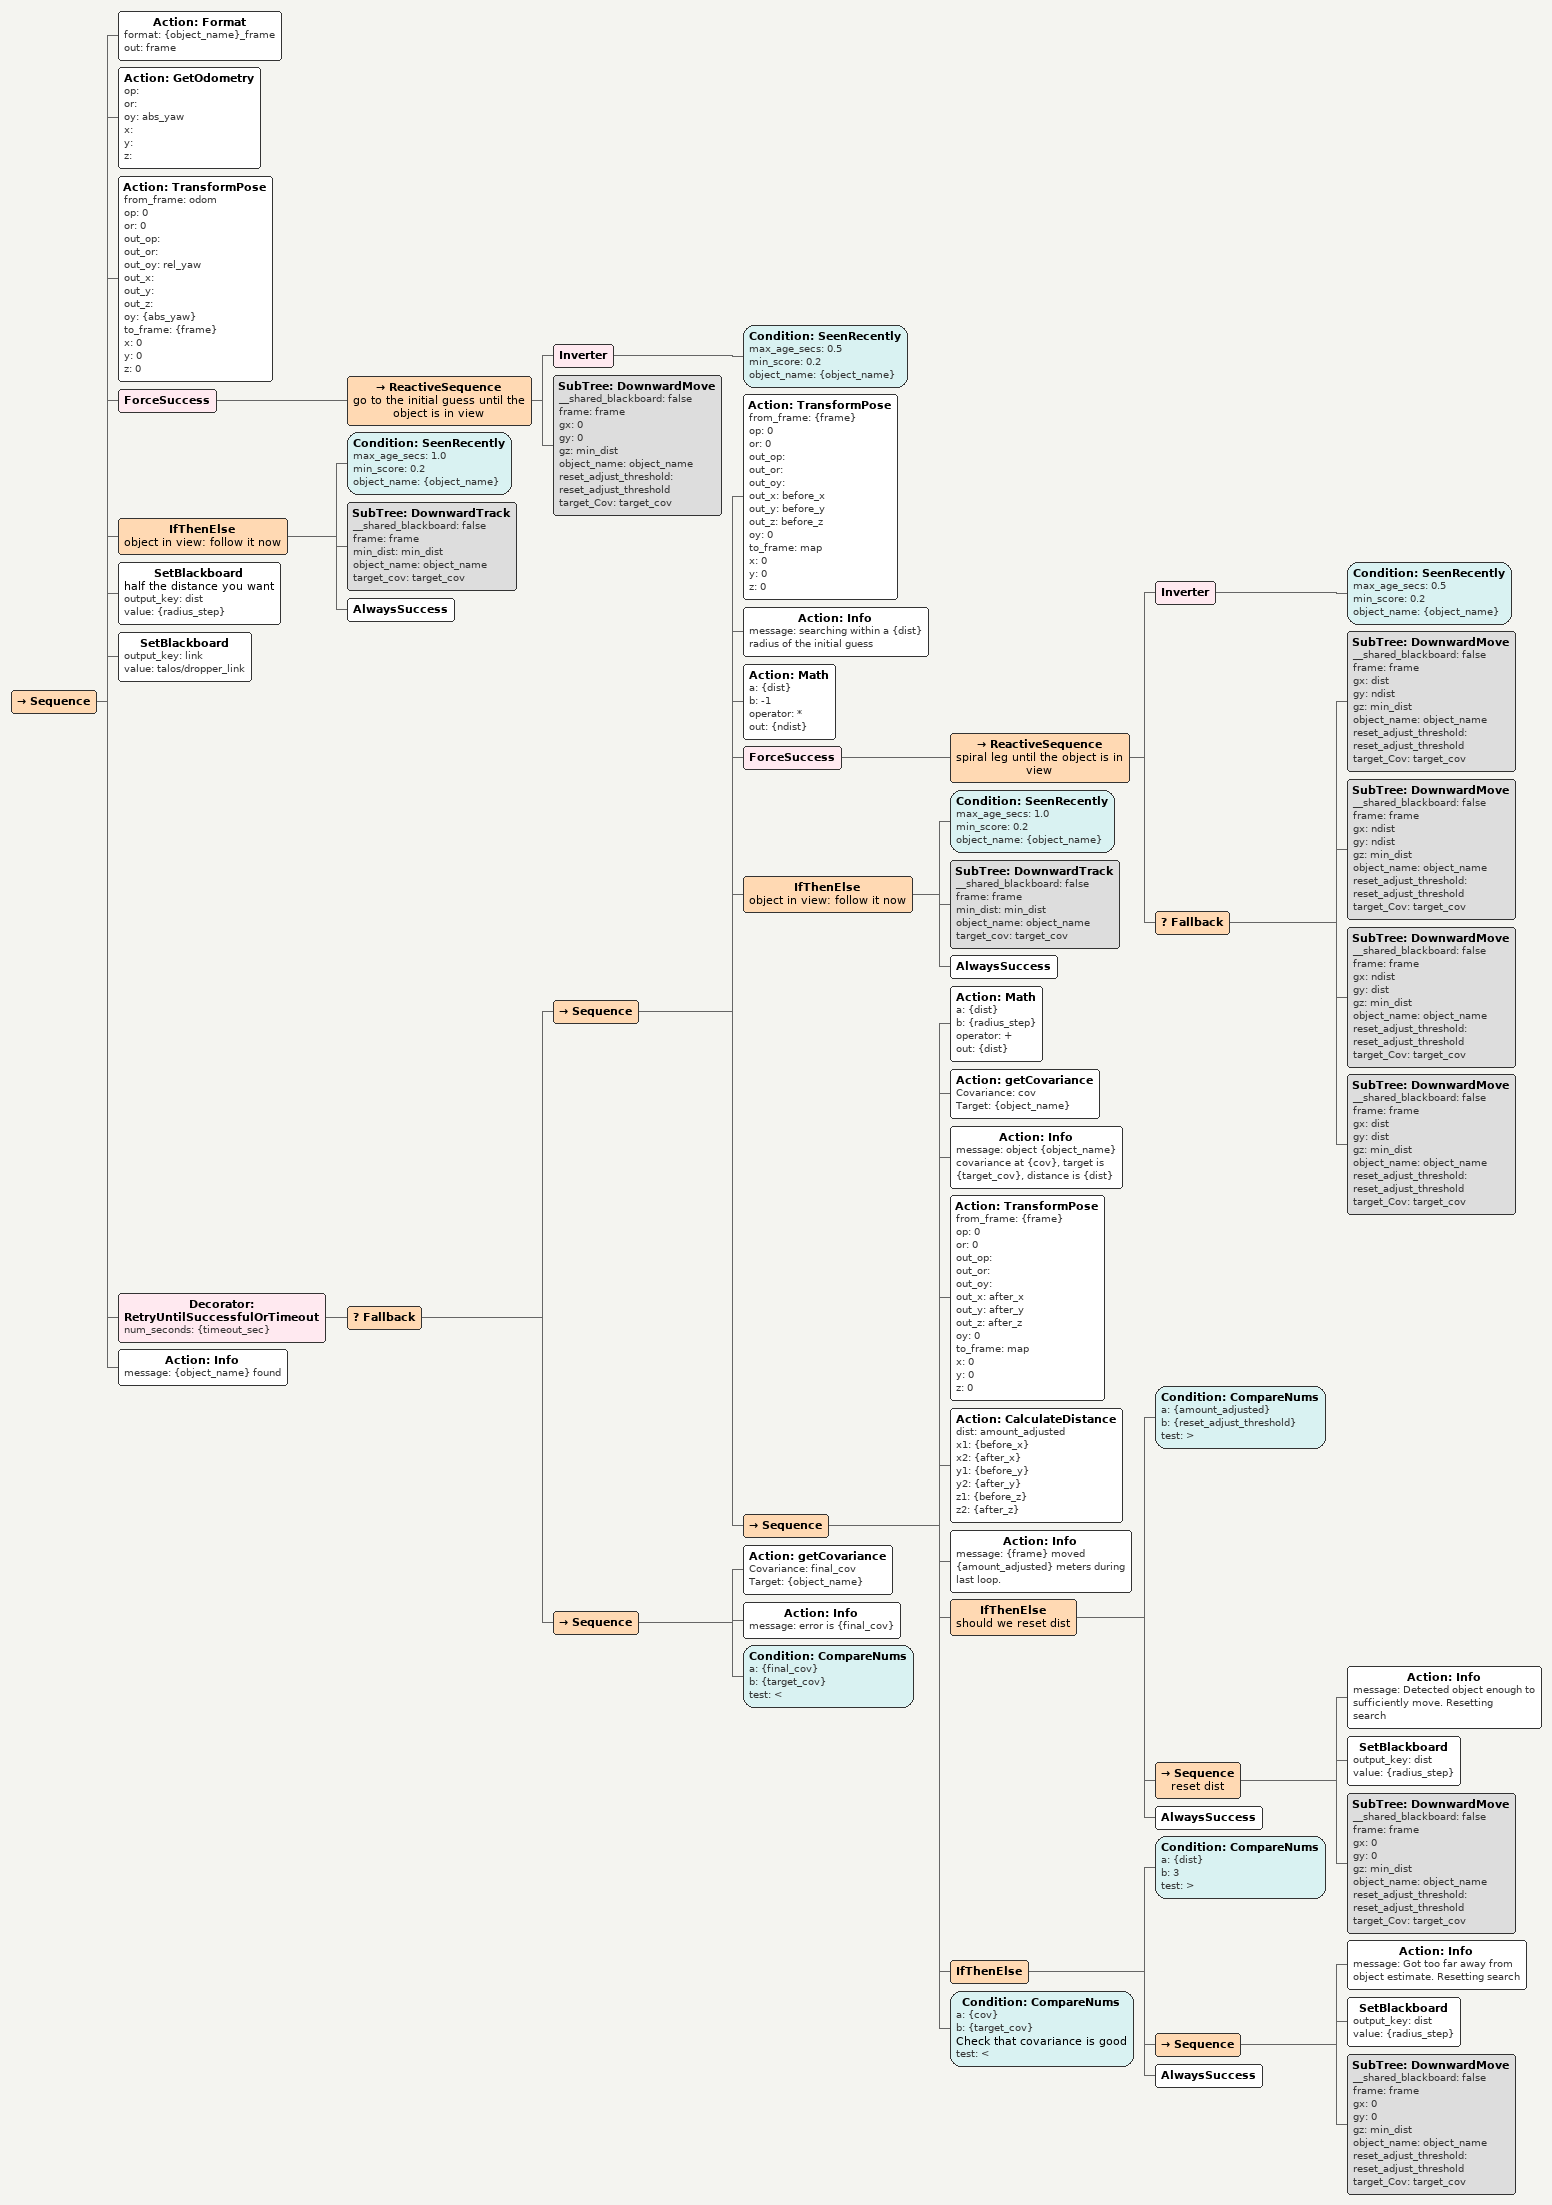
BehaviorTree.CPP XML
<Sequence>
    <Action ID="Format" format="{object_name}_frame" out="frame"/>
    <Action ID="GetOdometry" op="" or="" oy="abs_yaw" x="" y="" z=""/>
    <Action ID="TransformPose" from_frame="odom" op="0" or="0" out_op="" out_or="" out_oy="rel_yaw" out_x="" out_y="" out_z="" oy="{abs_yaw}" to_frame="{frame}" x="0" y="0" z="0"/>
    <ForceSuccess>
        <ReactiveSequence name="go to the initial guess until the object is in view">
            <Inverter>
                <Condition ID="SeenRecently" max_age_secs="0.5" min_score="0.2" object_name="{object_name}"/>
            </Inverter>
            <SubTree ID="DownwardMove" __shared_blackboard="false" frame="frame" gx="0" gy="0" gz="min_dist" object_name="object_name" reset_adjust_threshold="reset_adjust_threshold" target_Cov="target_cov"/>
        </ReactiveSequence>
    </ForceSuccess>
    <IfThenElse name="object in view: follow it now">
        <Condition ID="SeenRecently" max_age_secs="1.0" min_score="0.2" object_name="{object_name}"/>
        <SubTree ID="DownwardTrack" __shared_blackboard="false" frame="frame" min_dist="min_dist" object_name="object_name" target_cov="target_cov"/>
        <AlwaysSuccess/>
    </IfThenElse>
    <SetBlackboard name="half the distance you want" output_key="dist" value="{radius_step}"/>
    <SetBlackboard output_key="link" value="talos/dropper_link"/>
    <Decorator ID="RetryUntilSuccessfulOrTimeout" num_seconds="{timeout_sec}">
        <Fallback>
            <Sequence>
                <Action ID="TransformPose" from_frame="{frame}" op="0" or="0" out_op="" out_or="" out_oy="" out_x="before_x" out_y="before_y" out_z="before_z" oy="0" to_frame="map" x="0" y="0" z="0"/>
                <Action ID="Info" message="searching within a {dist} radius of the initial guess"/>
                <Action ID="Math" a="{dist}" b="-1" operator="*" out="{ndist}"/>
                <ForceSuccess>
                    <ReactiveSequence name="spiral leg until the object is in view">
                        <Inverter>
                            <Condition ID="SeenRecently" max_age_secs="0.5" min_score="0.2" object_name="{object_name}"/>
                        </Inverter>
                        <Fallback>
                            <SubTree ID="DownwardMove" __shared_blackboard="false" frame="frame" gx="dist" gy="ndist" gz="min_dist" object_name="object_name" reset_adjust_threshold="reset_adjust_threshold" target_Cov="target_cov"/>
                            <SubTree ID="DownwardMove" __shared_blackboard="false" frame="frame" gx="ndist" gy="ndist" gz="min_dist" object_name="object_name" reset_adjust_threshold="reset_adjust_threshold" target_Cov="target_cov"/>
                            <SubTree ID="DownwardMove" __shared_blackboard="false" frame="frame" gx="ndist" gy="dist" gz="min_dist" object_name="object_name" reset_adjust_threshold="reset_adjust_threshold" target_Cov="target_cov"/>
                            <SubTree ID="DownwardMove" __shared_blackboard="false" frame="frame" gx="dist" gy="dist" gz="min_dist" object_name="object_name" reset_adjust_threshold="reset_adjust_threshold" target_Cov="target_cov"/>
                        </Fallback>
                    </ReactiveSequence>
                </ForceSuccess>
                <IfThenElse name="object in view: follow it now">
                    <Condition ID="SeenRecently" max_age_secs="1.0" min_score="0.2" object_name="{object_name}"/>
                    <SubTree ID="DownwardTrack" __shared_blackboard="false" frame="frame" min_dist="min_dist" object_name="object_name" target_cov="target_cov"/>
                    <AlwaysSuccess/>
                </IfThenElse>
                <Sequence>
                    <Action ID="Math" a="{dist}" b="{radius_step}" operator="+" out="{dist}"/>
                    <Action Covariance="cov" ID="getCovariance" Target="{object_name}"/>
                    <Action ID="Info" message="object {object_name} covariance at {cov}, target is {target_cov}, distance is {dist}"/>
                    <Action ID="TransformPose" from_frame="{frame}" op="0" or="0" out_op="" out_or="" out_oy="" out_x="after_x" out_y="after_y" out_z="after_z" oy="0" to_frame="map" x="0" y="0" z="0"/>
                    <Action ID="CalculateDistance" dist="amount_adjusted" x1="{before_x}" x2="{after_x}" y1="{before_y}" y2="{after_y}" z1="{before_z}" z2="{after_z}"/>
                    <Action ID="Info" message="{frame} moved {amount_adjusted} meters during last loop."/>
                    <IfThenElse name="should we reset dist">
                        <Condition ID="CompareNums" a="{amount_adjusted}" b="{reset_adjust_threshold}" test=">"/>
                        <Sequence name="reset dist">
                            <Action ID="Info" message="Detected object enough to sufficiently move. Resetting search"/>
                            <SetBlackboard output_key="dist" value="{radius_step}"/>
                            <SubTree ID="DownwardMove" __shared_blackboard="false" frame="frame" gx="0" gy="0" gz="min_dist" object_name="object_name" reset_adjust_threshold="reset_adjust_threshold" target_Cov="target_cov"/>
                        </Sequence>
                        <AlwaysSuccess/>
                    </IfThenElse>
                    <IfThenElse>
                        <Condition ID="CompareNums" a="{dist}" b="3" test=">"/>
                        <Sequence>
                            <Action ID="Info" message="Got too far away from object estimate. Resetting search"/>
                            <SetBlackboard output_key="dist" value="{radius_step}"/>
                            <SubTree ID="DownwardMove" __shared_blackboard="false" frame="frame" gx="0" gy="0" gz="min_dist" object_name="object_name" reset_adjust_threshold="reset_adjust_threshold" target_Cov="target_cov"/>
                        </Sequence>
                        <AlwaysSuccess/>
                    </IfThenElse>
                    <Condition ID="CompareNums" a="{cov}" b="{target_cov}" name="Check that covariance is good" test="&lt;"/>
                </Sequence>
            </Sequence>
            <Sequence>
                <Action Covariance="final_cov" ID="getCovariance" Target="{object_name}"/>
                <Action ID="Info" message="error is {final_cov}"/>
                <Condition ID="CompareNums" a="{final_cov}" b="{target_cov}" test="&lt;"/>
            </Sequence>
        </Fallback>
    </Decorator>
    <Action ID="Info" message="{object_name} found"/>
</Sequence>
